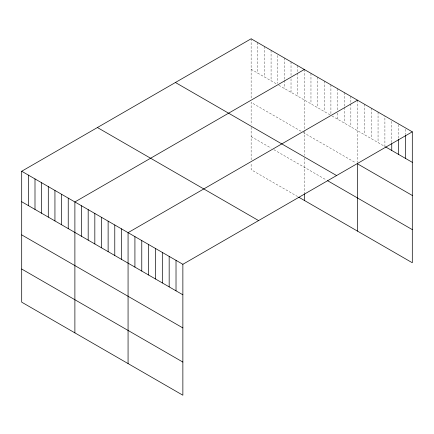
<?xml version="1.0" encoding="UTF-8"?>
<svg xmlns="http://www.w3.org/2000/svg" width="434" height="434" viewBox="0 0 434 434"><rect width="100%" height="100%" fill="white"/><g stroke="black" fill="none" stroke-linecap="round" stroke-linejoin="round"><path stroke-width="0.33" stroke-dasharray="2.17 1.63" d="M251.134 69.283L276.615 83.995M278.834 85.276L330.355 115.021M332.021 115.981L384.904 146.513L384.904 116.014M300.995 131.209L251.134 102.419L251.134 124.77M303.209 132.489L355.842 162.875M251.134 136.564L271.076 148.081M273.849 149.681L326.476 180.067M297.67 196.575L251.134 169.705L251.134 163.076M405.448 129.234L405.448 134.654M398.602 124.601L398.602 138.831M391.75 121.325L391.75 143.014M378.052 112.059L378.052 142.558M371.2 108.104L371.2 138.603M364.354 104.149L364.354 134.648M357.502 100.194L357.502 162.506M350.856 96.359L350.856 103.135M350.856 103.813L350.856 126.853M344.205 92.518L344.205 106.753M344.205 107.431L344.205 123.017M337.56 88.682L337.56 110.366M337.56 113.079L337.56 119.176M330.909 84.842L330.909 114.663M324.263 81.006L324.263 111.5M317.612 77.165L317.612 107.665M310.966 73.33L310.966 103.824M304.315 69.489L304.315 130.477M304.315 131.139L304.315 155.475M304.315 157.96L304.315 193.119M297.67 65.653L297.67 72.429M297.67 73.107L297.67 96.147M291.024 61.812L291.024 76.048M291.024 78.755L291.024 92.312M284.373 57.977L284.373 79.661M284.373 80.339L284.373 88.471M277.727 55.492L277.727 83.279M271.076 50.301L271.076 80.795M264.431 46.46L264.431 76.959M257.78 42.624L257.78 73.118M251.134 38.783L251.134 99.109M251.134 127.254L251.134 160.428"/><path stroke-width="0.65" d="M21.7 171.246L182.866 264.295L182.866 395.217L21.7 302.167L21.7 171.246L251.134 38.783L412.3 131.833L412.3 262.754L298.776 197.21M304.315 69.489L74.887 201.951L74.887 332.873M357.502 100.194L128.068 232.657L128.068 363.578M182.866 264.295L412.3 131.833M385.473 146.838L412.3 162.332M412.3 195.468L357.502 163.835L357.502 231.116M175.417 82.498L336.589 175.548M327.589 180.707L412.3 229.613M97.411 127.536L258.583 220.581M21.7 201.745L182.866 294.789M21.7 234.881L182.866 327.93M21.7 269.026L182.866 362.075M405.448 135.332L405.448 158.377M398.602 139.509L398.602 154.423M391.75 143.687L391.75 150.468M304.315 193.781L304.315 200.41M176.02 260.34L176.02 290.84M169.168 256.385L169.168 286.885M162.316 252.431L162.316 282.93M155.47 248.476L155.47 278.975M148.618 244.521L148.618 275.02M141.772 240.566L141.772 271.066M134.92 236.611L134.92 267.111M121.422 228.821L121.422 259.315M114.777 224.98L114.777 255.48M108.126 221.145L108.126 251.639M101.48 217.304L101.48 247.803M94.829 213.468L94.829 243.962M88.183 209.627L88.183 240.127M81.532 205.792L81.532 236.286M68.236 198.116L68.236 228.609M61.59 194.275L61.59 224.774M54.939 190.439L54.939 220.933M48.293 186.598L48.293 217.098M41.642 182.763L41.642 213.257M34.997 178.922L34.997 209.421M28.346 175.086L28.346 205.58"/></g></svg>
